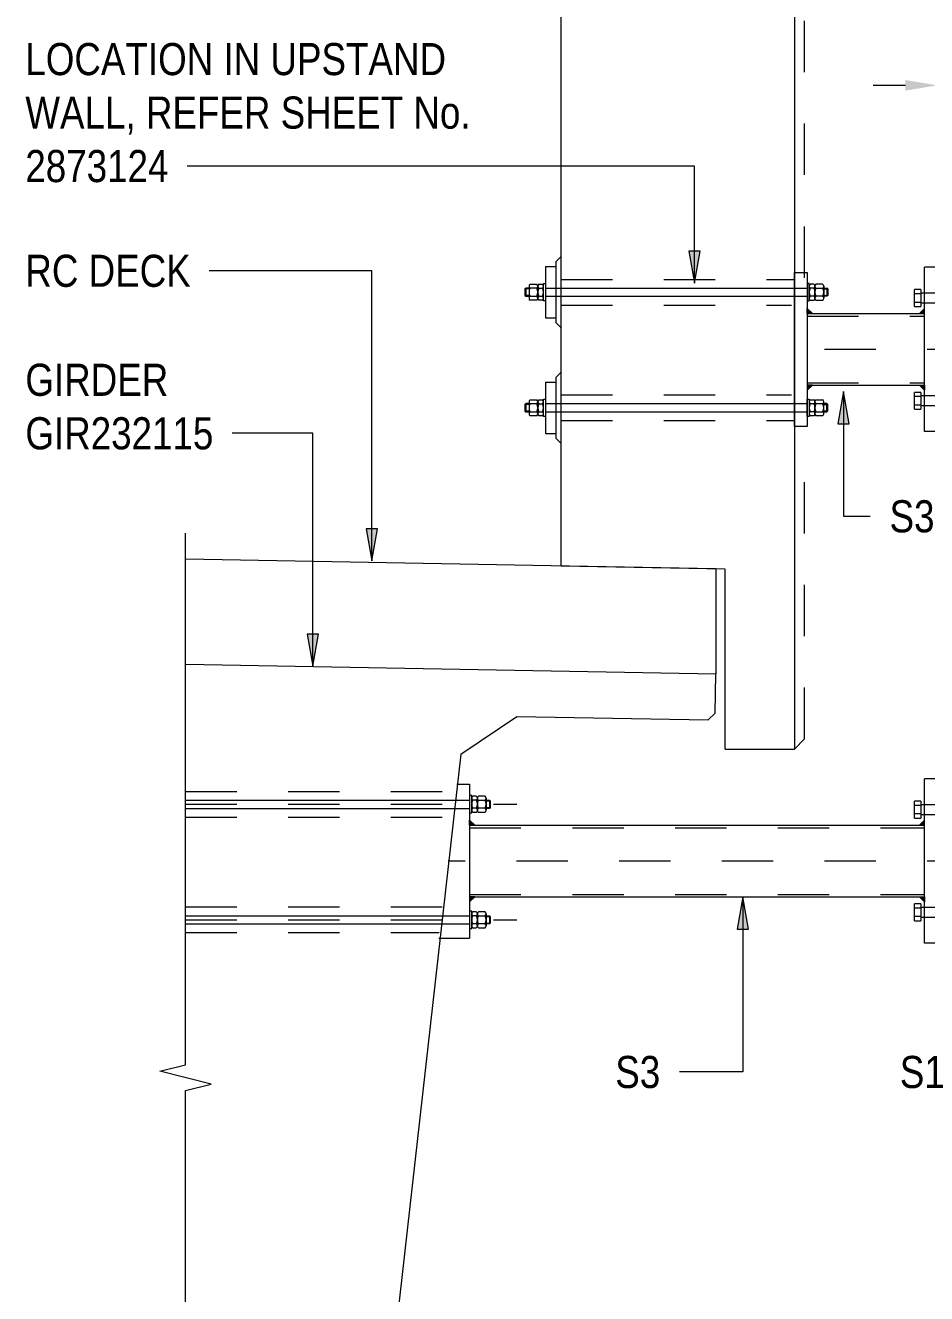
# Model space of a CAD drawing. Header units: metres. Extents: x -1109.9 to -1078.3, y 2.7 to 25.4.
# Drawn here: x -1109.89 to -1108.135, y 20.319 to 22.789 of the extents above; entities that cross this region are included whole.
import ezdxf

# ---------------------------------------------------------------- set-up
doc = ezdxf.new("R2010")
doc.units = ezdxf.units.M
doc.linetypes.add('JacobsCenter', pattern=[0.015, 0.009, -0.0015, 0.003, -0.0015])
doc.linetypes.add('JacobsDash', pattern=[0.0045, 0.003, -0.0015])
doc.layers.get('Defpoints').update_dxf_attribs({"color": 41})
for name, color, linetype, lineweight in [('A-ANNO-DIMS', 7, 'Continuous', 9), ('A-DETL', 7, 'Continuous', 13), ('A-DETL-GENF', 7, 'Continuous', 9), ('A-DETL-THIN', 7, 'Continuous', 9), ('G-ANNO-TEXT', 7, 'Continuous', 9), ('S-FSTN', 7, 'Continuous', 18)]:
    doc.layers.add(name, color=color, linetype=linetype, lineweight=lineweight)
doc.styles.add('Arial Narrow', font='ARIALN.TTF', dxfattribs={"height": 0.0625})
doc.dimstyles.new('Dimension_Standard_O__mm_', dxfattribs={"dimscale": 0.3048, "dimtxt": 0.063964, "dimasz": 0.205052, "dimexe": 0.19685, "dimexo": 0.123031, "dimgap": 0.123031, "dimtad": 1, "dimdec": 0, "dimlfac": 1000, "dimzin": 0, "dimdsep": 46, "dimtxsty": 'Arial Narrow', "dimsah": 1, "dimcen": 0.09, "dimaunit": 1, "dimadec": 4, "dimazin": 0, "dimtfac": 1, "dimtdec": 4, "dimtix": 1, "dimtmove": 0, "dimatfit": 3, "dimfxl": 1, "dimtvp": 1, "dimtfill": 1, "dimtolj": 1, "dimtzin": 0, "dimlwd": 18, "dimlwe": 18, "dimarcsym": 2})

# ---------------------------------------------------------------- blocks, each defined once
blk = doc.blocks.new('Column Base Plate-4 Hole - 25mm-6948208-DRG-2873202 - TRUSS TYPE T4')
at = {"layer": 'S-FSTN', "lineweight": 13}
for p, q in [((-1108.1391, 22.2373), (-1108.1391, 22.3178)), ((-1108.1141, 22.3178), (-1108.1391, 22.3178)), ((-1108.1141, 22.3178), (-1108.1141, 21.9978)), ((-1108.1391, 22.0879), (-1108.1391, 22.2276)), ((-1108.1391, 21.9978), (-1108.1391, 22.0782)), ((-1108.1141, 21.9978), (-1108.1391, 21.9978))]:
    blk.add_line(p, q, dxfattribs=at)
blk = doc.blocks.new('Column Base Plate-4 Hole - 25mm-V2-DRG-2873202 - TRUSS TYPE T4')
at = {"layer": 'S-FSTN', "lineweight": 13}
for p, q in [((-1108.1391, 21.2409), (-1108.1391, 21.3214)), ((-1108.1141, 21.3214), (-1108.1391, 21.3214)), ((-1108.1141, 21.3214), (-1108.1141, 21.0014)), ((-1108.1391, 21.0915), (-1108.1391, 21.2312)), ((-1108.1391, 21.0014), (-1108.1391, 21.0818)), ((-1108.1141, 21.0014), (-1108.1391, 21.0014))]:
    blk.add_line(p, q, dxfattribs=at)
blk = doc.blocks.new('Column Base Plate with Anchors_T2D - 25mm-8279529-DRG-2873202 - TRUSS TYPE T4')
at = {"layer": 'S-FSTN', "lineweight": 13}
for p, q in [((-1108.1141, 21.9978), (-1108.1141, 22.3178)), ((-1108.0891, 22.3178), (-1108.1141, 22.3178)), ((-1108.0891, 22.3178), (-1108.0891, 22.3043)), ((-1108.0891, 22.2943), (-1108.0891, 22.0212)), ((-1108.1591, 22.266), (-1108.1591, 22.2742)), ((-1108.1464, 22.2742), (-1108.1591, 22.2742)), ((-1108.1591, 22.2495), (-1108.1591, 22.266)), ((-1108.1464, 22.266), (-1108.1591, 22.266)), ((-1108.1464, 22.2742), (-1108.1464, 22.266)), ((-1108.1391, 22.2673), (-1108.1464, 22.2673)), ((-1108.1464, 22.266), (-1108.1464, 22.2495)), ((-1108.07, 22.2742), (-1108.089, 22.2742)), ((-1108.07, 22.266), (-1108.089, 22.266)), ((-1108.07, 22.2742), (-1108.07, 22.266)), ((-1108.0383, 22.2673), (-1108.07, 22.2673)), ((-1108.07, 22.266), (-1108.07, 22.2495)), ((-1108.0383, 22.2483), (-1108.0383, 22.2673)), ((-1108.1591, 22.2413), (-1108.1591, 22.2495)), ((-1108.1464, 22.2495), (-1108.1591, 22.2495)), ((-1108.1591, 22.2413), (-1108.1464, 22.2413)), ((-1108.1464, 22.2495), (-1108.1464, 22.2413)), ((-1108.1464, 22.2483), (-1108.1391, 22.2483)), ((-1108.089, 22.2495), (-1108.07, 22.2495)), ((-1108.07, 22.2413), (-1108.089, 22.2413)), ((-1108.07, 22.2495), (-1108.07, 22.2413)), ((-1108.07, 22.2483), (-1108.0383, 22.2483)), ((-1108.1591, 22.066), (-1108.1591, 22.0742)), ((-1108.1464, 22.0742), (-1108.1591, 22.0742)), ((-1108.1591, 22.0495), (-1108.1591, 22.066)), ((-1108.1464, 22.066), (-1108.1591, 22.066)), ((-1108.1464, 22.0742), (-1108.1464, 22.066)), ((-1108.1391, 22.0673), (-1108.1464, 22.0673)), ((-1108.1464, 22.066), (-1108.1464, 22.0495)), ((-1108.07, 22.0742), (-1108.089, 22.0742)), ((-1108.07, 22.066), (-1108.089, 22.066)), ((-1108.07, 22.0742), (-1108.07, 22.066)), ((-1108.0383, 22.0673), (-1108.07, 22.0673)), ((-1108.07, 22.066), (-1108.07, 22.0495)), ((-1108.0383, 22.0483), (-1108.0383, 22.0673)), ((-1108.1591, 22.0413), (-1108.1591, 22.0495)), ((-1108.1464, 22.0495), (-1108.1591, 22.0495)), ((-1108.1591, 22.0413), (-1108.1464, 22.0413)), ((-1108.1464, 22.0495), (-1108.1464, 22.0413)), ((-1108.1464, 22.0483), (-1108.1391, 22.0483)), ((-1108.089, 22.0495), (-1108.07, 22.0495)), ((-1108.07, 22.0413), (-1108.089, 22.0413)), ((-1108.07, 22.0495), (-1108.07, 22.0413)), ((-1108.07, 22.0483), (-1108.0383, 22.0483)), ((-1108.0891, 22.0112), (-1108.0891, 21.9978)), ((-1108.0891, 21.9978), (-1108.1141, 21.9978))]:
    blk.add_line(p, q, dxfattribs=at)
at = {"layer": 'S-FSTN', "linetype": 'JacobsDash', "lineweight": 13}
for p, q in [((-1108.1141, 22.2673), (-1108.139, 22.2673)), ((-1108.139, 22.2483), (-1108.1141, 22.2483)), ((-1108.1141, 22.0673), (-1108.139, 22.0673)), ((-1108.139, 22.0483), (-1108.1141, 22.0483))]:
    blk.add_line(p, q, dxfattribs=at)
blk = doc.blocks.new('Column Base Plate with Anchors_T2D - 25mm-V1-DRG-2873202 - TRUSS TYPE T4')
at = {"layer": 'S-FSTN', "lineweight": 13}
for p, q in [((-1108.1141, 21.0014), (-1108.1141, 21.3214)), ((-1108.0891, 21.3214), (-1108.1141, 21.3214)), ((-1108.0891, 21.3214), (-1108.0891, 21.3079)), ((-1108.0891, 21.2979), (-1108.0891, 21.0248)), ((-1108.1591, 21.2696), (-1108.1591, 21.2778)), ((-1108.1464, 21.2778), (-1108.1591, 21.2778)), ((-1108.1591, 21.2531), (-1108.1591, 21.2696)), ((-1108.1464, 21.2696), (-1108.1591, 21.2696)), ((-1108.1464, 21.2778), (-1108.1464, 21.2696)), ((-1108.1391, 21.2709), (-1108.1464, 21.2709)), ((-1108.1464, 21.2696), (-1108.1464, 21.2531)), ((-1108.07, 21.2778), (-1108.089, 21.2778)), ((-1108.07, 21.2696), (-1108.089, 21.2696)), ((-1108.07, 21.2778), (-1108.07, 21.2696)), ((-1108.0383, 21.2709), (-1108.07, 21.2709)), ((-1108.07, 21.2696), (-1108.07, 21.2531)), ((-1108.0383, 21.2519), (-1108.0383, 21.2709)), ((-1108.1591, 21.2449), (-1108.1591, 21.2531)), ((-1108.1464, 21.2531), (-1108.1591, 21.2531)), ((-1108.1591, 21.2449), (-1108.1464, 21.2449)), ((-1108.1464, 21.2531), (-1108.1464, 21.2449)), ((-1108.1464, 21.2519), (-1108.1391, 21.2519)), ((-1108.089, 21.2531), (-1108.07, 21.2531)), ((-1108.07, 21.2449), (-1108.089, 21.2449)), ((-1108.07, 21.2531), (-1108.07, 21.2449)), ((-1108.07, 21.2519), (-1108.0383, 21.2519)), ((-1108.1591, 21.0696), (-1108.1591, 21.0778)), ((-1108.1464, 21.0778), (-1108.1591, 21.0778)), ((-1108.1591, 21.0531), (-1108.1591, 21.0696)), ((-1108.1464, 21.0696), (-1108.1591, 21.0696)), ((-1108.1464, 21.0778), (-1108.1464, 21.0696)), ((-1108.1391, 21.0709), (-1108.1464, 21.0709)), ((-1108.1464, 21.0696), (-1108.1464, 21.0531)), ((-1108.07, 21.0778), (-1108.089, 21.0778)), ((-1108.07, 21.0696), (-1108.089, 21.0696)), ((-1108.07, 21.0778), (-1108.07, 21.0696)), ((-1108.0383, 21.0709), (-1108.07, 21.0709)), ((-1108.07, 21.0696), (-1108.07, 21.0531)), ((-1108.0383, 21.0519), (-1108.0383, 21.0709)), ((-1108.1591, 21.0449), (-1108.1591, 21.0531)), ((-1108.1464, 21.0531), (-1108.1591, 21.0531)), ((-1108.1591, 21.0449), (-1108.1464, 21.0449)), ((-1108.1464, 21.0531), (-1108.1464, 21.0449)), ((-1108.1464, 21.0519), (-1108.1391, 21.0519)), ((-1108.089, 21.0531), (-1108.07, 21.0531)), ((-1108.07, 21.0449), (-1108.089, 21.0449)), ((-1108.07, 21.0531), (-1108.07, 21.0449)), ((-1108.07, 21.0519), (-1108.0383, 21.0519)), ((-1108.0891, 21.0014), (-1108.1141, 21.0014)), ((-1108.0891, 21.0148), (-1108.0891, 21.0014))]:
    blk.add_line(p, q, dxfattribs=at)
at = {"layer": 'S-FSTN', "linetype": 'JacobsDash', "lineweight": 13}
for p, q in [((-1108.1141, 21.2709), (-1108.139, 21.2709)), ((-1108.139, 21.2519), (-1108.1141, 21.2519)), ((-1108.1141, 21.0709), (-1108.139, 21.0709)), ((-1108.139, 21.0519), (-1108.1141, 21.0519))]:
    blk.add_line(p, q, dxfattribs=at)
blk = doc.blocks.new('CS_DET_BreakLine_ViewScale - Std Break-7634236-DRG-2873202 - TRUSS TYPE T4')
at = {"layer": 'A-DETL-GENF'}
for p, q in [((-1109.5785, 20.7645), (-1109.5785, 21.7997)), ((-1109.6285, 20.752), (-1109.5785, 20.7645)), ((-1109.5285, 20.727), (-1109.6285, 20.752)), ((-1109.5785, 20.7145), (-1109.5285, 20.727)), ((-1109.5785, 19.6794), (-1109.5785, 20.7145))]:
    blk.add_line(p, q, dxfattribs=at)
blk = doc.blocks.new('DIMBLOCK9-DRG-2873202 - TRUSS TYPE T4')
at = {"layer": 'A-ANNO-DIMS', "color": 0, "lineweight": 18, "transparency": 16777216}
for p, q in [((-1108.1141, 22.3553), (-1108.1141, 22.7321)), ((-1108.0141, 22.1505), (-1108.0141, 22.7321)), ((-1108.1766, 22.6721), (-1108.2391, 22.6721)), ((-1108.1141, 22.6721), (-1108.0141, 22.6721)), ((-1107.9516, 22.6721), (-1107.8891, 22.6721))]:
    blk.add_line(p, q, dxfattribs=at)
at = {"layer": 'A-ANNO-DIMS', "color": 0, "transparency": 16777216}
for points in [[(-1108.1766, 22.6825), (-1108.1766, 22.6617), (-1108.1141, 22.6721)], [(-1107.9516, 22.6825), (-1107.9516, 22.6617), (-1108.0141, 22.6721)]]:
    blk.add_solid(points, dxfattribs=at)
at = {"layer": 'Defpoints', "color": 0, "transparency": 16777216}
for p in [(-1108.0141, 22.6721), (-1108.1141, 22.3178), (-1108.0141, 22.113)]:
    blk.add_point(p, dxfattribs=at)
at = {"layer": 'A-ANNO-DIMS', "color": 0, "lineweight": 18, "transparency": 16777216, "insert": (-1108.0641, 22.7415), "char_height": 0.0625, "width": 0.142549, "attachment_point": 5, "style": 'Arial Narrow', "bg_fill": 3, "box_fill_scale": 1.1, "bg_fill_color": 256, "bg_fill_true_color": 13158600, "bg_fill_transparency": 0}
blk.add_mtext('\\A1;100', dxfattribs=at)

msp = doc.modelspace()

# ---------------------------------------------------------------- hatches: boundary and pattern name
at = {"layer": 'A-DETL-GENF'}
for points in [[(-1108.3577, 22.2276), (-1108.3677, 22.2373), (-1108.3677, 22.2276)], [(-1108.1491, 22.2276), (-1108.1391, 22.2276), (-1108.1391, 22.2373)], [(-1108.3677, 22.0782), (-1108.3577, 22.0879), (-1108.3677, 22.0879)], [(-1108.1391, 22.0782), (-1108.1391, 22.0879), (-1108.1491, 22.0879), (-1108.1473, 22.0862)], [(-1109.0152, 21.2312), (-1109.0252, 21.2409), (-1109.0252, 21.2312)], [(-1108.1491, 21.2312), (-1108.1391, 21.2312), (-1108.1391, 21.2409)], [(-1109.0252, 21.0818), (-1109.0152, 21.0915), (-1109.0252, 21.0915)], [(-1108.1391, 21.0818), (-1108.1391, 21.0915), (-1108.1491, 21.0915), (-1108.1439, 21.0865)]]:
    msp.add_hatch(color=256, dxfattribs=at).paths.add_polyline_path(points)
at = {"layer": 'G-ANNO-TEXT'}
for points in [[(-1108.5875, 22.2869), (-1108.5764, 22.3494), (-1108.5985, 22.3494)], [(-1108.297, 22.0757), (-1108.308, 22.0132), (-1108.286, 22.0132)], [(-1109.2158, 21.7462), (-1109.2047, 21.8087), (-1109.2268, 21.8087)], [(-1109.3305, 21.5407), (-1109.3195, 21.6032), (-1109.3416, 21.6032)], [(-1108.4933, 21.0914), (-1108.5043, 21.0289), (-1108.4822, 21.0289)]]:
    msp.add_hatch(color=256, dxfattribs=at).paths.add_polyline_path(points)

# ---------------------------------------------------------------- linework, layer by layer
at = {"layer": 'A-DETL', "lineweight": 18}
for p, q in [((-1108.8469, 21.7359), (-1108.8469, 23.3761)), ((-1108.3927, 23.3768), (-1108.3927, 21.3796)), ((-1108.3927, 22.3078), (-1108.3677, 22.3078)), ((-1108.3927, 22.0078), (-1108.3927, 22.3078)), ((-1108.3677, 22.3078), (-1108.3677, 22.0078)), ((-1108.3677, 22.2276), (-1108.1391, 22.2276)), ((-1108.3677, 22.2276), (-1108.3677, 22.0879)), ((-1108.3677, 22.2265), (-1108.3677, 22.0868)), ((-1108.3677, 22.0879), (-1108.1391, 22.0879)), ((-1108.3677, 22.0078), (-1108.3927, 22.0078)), ((-1109.5785, 21.7497), (-1108.5459, 21.7311)), ((-1108.5278, 21.7296), (-1108.8469, 21.7359)), ((-1108.5459, 21.7311), (-1108.5459, 21.5261)), ((-1108.5278, 21.3796), (-1108.5278, 21.7296)), ((-1109.5785, 21.5447), (-1108.5459, 21.5261)), ((-1108.5473, 21.4491), (-1108.5459, 21.5261)), ((-1109.0425, 21.3693), (-1108.9335, 21.443)), ((-1108.9335, 21.443), (-1108.5606, 21.4363)), ((-1108.5606, 21.4363), (-1108.5473, 21.4491)), ((-1109.0425, 21.3693), (-1109.2271, 19.735)), ((-1108.5278, 21.3796), (-1108.3927, 21.3796)), ((-1109.0252, 21.2312), (-1108.1391, 21.2312)), ((-1109.0252, 21.2312), (-1109.0252, 21.0915)), ((-1109.0252, 21.0915), (-1108.1391, 21.0915))]:
    msp.add_line(p, q, dxfattribs=at)
at = {"layer": 'A-DETL', "color": 8, "linetype": 'JacobsDash', "lineweight": 9, "true_color": 0x808080}
for p, q in [((-1108.3728, 22.2975), (-1108.3728, 23.3568)), ((-1108.3728, 21.3995), (-1108.3728, 21.9975)), ((-1108.3927, 21.3796), (-1108.3728, 21.3995))]:
    msp.add_line(p, q, dxfattribs=at)
at = {"layer": 'A-DETL'}
for p, q in [((-1108.8575, 22.3283), (-1108.8465, 22.3392)), ((-1108.8775, 22.3192), (-1108.8775, 22.2192)), ((-1108.8575, 22.3283), (-1108.8575, 22.2102)), ((-1108.3677, 22.2276), (-1108.3677, 22.2373)), ((-1108.3677, 22.2373), (-1108.3577, 22.2276)), ((-1108.1391, 22.2373), (-1108.1491, 22.2276)), ((-1108.1391, 22.2276), (-1108.1391, 22.2373)), ((-1108.8575, 22.2102), (-1108.8465, 22.1992)), ((-1108.3577, 22.2276), (-1108.3677, 22.2276)), ((-1108.1491, 22.2276), (-1108.1391, 22.2276)), ((-1108.8575, 22.1033), (-1108.8465, 22.1142)), ((-1108.8775, 22.0942), (-1108.8775, 21.9942)), ((-1108.8575, 22.1033), (-1108.8575, 21.9852)), ((-1108.3577, 22.0879), (-1108.3677, 22.0879)), ((-1108.3677, 22.0879), (-1108.3677, 22.0782)), ((-1108.3677, 22.0782), (-1108.3577, 22.0879)), ((-1108.1491, 22.0879), (-1108.1391, 22.0879)), ((-1108.1391, 22.0782), (-1108.1491, 22.0879)), ((-1108.1391, 22.0879), (-1108.1391, 22.0782)), ((-1108.8575, 21.9852), (-1108.8469, 21.9746)), ((-1109.0502, 21.3114), (-1109.0252, 21.3114)), ((-1109.0252, 21.3114), (-1109.0252, 21.0114)), ((-1109.0252, 21.2312), (-1109.0252, 21.2409)), ((-1109.0252, 21.2409), (-1109.0152, 21.2312)), ((-1109.0152, 21.2312), (-1109.0252, 21.2312)), ((-1108.1391, 21.2409), (-1108.1491, 21.2312)), ((-1108.1491, 21.2312), (-1108.1391, 21.2312)), ((-1108.1391, 21.2312), (-1108.1391, 21.2409)), ((-1109.0152, 21.0915), (-1109.0252, 21.0915)), ((-1109.0252, 21.0915), (-1109.0252, 21.0818)), ((-1109.0252, 21.0818), (-1109.0152, 21.0915)), ((-1108.1491, 21.0915), (-1108.1391, 21.0915)), ((-1108.1391, 21.0818), (-1108.1491, 21.0915)), ((-1108.1391, 21.0915), (-1108.1391, 21.0818)), ((-1109.0852, 21.0114), (-1109.0252, 21.0114))]:
    msp.add_line(p, q, dxfattribs=at)
at = {"layer": 'A-DETL', "linetype": 'JacobsCenter'}
for p, q in [((-1108.8775, 22.3192), (-1108.8575, 22.3192)), ((-1108.8775, 22.2192), (-1108.8575, 22.2192)), ((-1107.234, 22.1578), (-1108.434, 22.1578)), ((-1108.8775, 22.0942), (-1108.8575, 22.0942)), ((-1108.8775, 21.9942), (-1108.8575, 21.9942)), ((-1109.5785, 21.272), (-1108.9331, 21.272)), ((-1107.2341, 21.1614), (-1109.0671, 21.1614)), ((-1109.5785, 21.047), (-1108.9331, 21.047))]:
    msp.add_line(p, q, dxfattribs=at)
at = {"layer": 'A-DETL', "linetype": 'JacobsDash', "lineweight": 9}
for p, q in [((-1108.8469, 22.2942), (-1108.3939, 22.2942)), ((-1108.8469, 22.2442), (-1108.3986, 22.2442)), ((-1108.8469, 22.0692), (-1108.3986, 22.0692)), ((-1108.8469, 22.0192), (-1108.3939, 22.0192)), ((-1109.5785, 21.297), (-1109.0514, 21.297)), ((-1109.5785, 21.247), (-1109.0561, 21.247)), ((-1109.5785, 21.072), (-1109.0788, 21.072)), ((-1109.5785, 21.022), (-1109.0846, 21.022))]:
    msp.add_line(p, q, dxfattribs=at)
at = {"layer": 'A-DETL', "lineweight": 9}
for p, q in [((-1108.8775, 22.2772), (-1108.3677, 22.2772)), ((-1108.8775, 22.2612), (-1108.3677, 22.2612)), ((-1108.8775, 22.0522), (-1108.3677, 22.0522)), ((-1108.8775, 22.0362), (-1108.3677, 22.0362)), ((-1109.5785, 21.28), (-1109.0252, 21.28)), ((-1109.5785, 21.264), (-1109.0252, 21.264)), ((-1109.5785, 21.055), (-1109.0252, 21.055)), ((-1109.5785, 21.039), (-1109.0252, 21.039))]:
    msp.add_line(p, q, dxfattribs=at)
at = {"layer": 'A-DETL', "linetype": 'JacobsDash', "lineweight": 18}
for p, q in [((-1108.3677, 22.2226), (-1108.1391, 22.2226)), ((-1108.3677, 22.0929), (-1108.1391, 22.0929)), ((-1109.0252, 21.2262), (-1108.1391, 21.2262)), ((-1109.0252, 21.0965), (-1108.1391, 21.0965))]:
    msp.add_line(p, q, dxfattribs=at)
at = {"layer": 'A-DETL-THIN'}
for p, q in [((-1108.9095, 22.2808), (-1108.9095, 22.2575)), ((-1108.9075, 22.2847), (-1108.8945, 22.2847)), ((-1108.8925, 22.2808), (-1108.8925, 22.2575)), ((-1108.8905, 22.2847), (-1108.8835, 22.2847)), ((-1108.8815, 22.2522), (-1108.8815, 22.2862)), ((-1108.8815, 22.2862), (-1108.8775, 22.2862)), ((-1108.8775, 22.2862), (-1108.8775, 22.2522)), ((-1108.3677, 22.2862), (-1108.3677, 22.2522)), ((-1108.3637, 22.2862), (-1108.3677, 22.2862)), ((-1108.3637, 22.2522), (-1108.3637, 22.2862)), ((-1108.3547, 22.2847), (-1108.3617, 22.2847)), ((-1108.3527, 22.2808), (-1108.3527, 22.2575)), ((-1108.3377, 22.2847), (-1108.3507, 22.2847)), ((-1108.3357, 22.2808), (-1108.3357, 22.2575)), ((-1108.9175, 22.2756), (-1108.9159, 22.2772)), ((-1108.9175, 22.2756), (-1108.9175, 22.2628)), ((-1108.9095, 22.2756), (-1108.9175, 22.2756)), ((-1108.9175, 22.2628), (-1108.9159, 22.2612)), ((-1108.9095, 22.2628), (-1108.9175, 22.2628)), ((-1108.9159, 22.2772), (-1108.9159, 22.2612)), ((-1108.9095, 22.2772), (-1108.9159, 22.2772)), ((-1108.9159, 22.2612), (-1108.9095, 22.2612)), ((-1108.8945, 22.277), (-1108.9075, 22.277)), ((-1108.9075, 22.2614), (-1108.8945, 22.2614)), ((-1108.8905, 22.277), (-1108.8835, 22.277)), ((-1108.8905, 22.2614), (-1108.8835, 22.2614)), ((-1108.3547, 22.277), (-1108.3617, 22.277)), ((-1108.3547, 22.2614), (-1108.3617, 22.2614)), ((-1108.3507, 22.2769), (-1108.3377, 22.2769)), ((-1108.3377, 22.2614), (-1108.3507, 22.2614)), ((-1108.3357, 22.2771), (-1108.3293, 22.2771)), ((-1108.3357, 22.2755), (-1108.3277, 22.2755)), ((-1108.3357, 22.2628), (-1108.3277, 22.2628)), ((-1108.3293, 22.2612), (-1108.3357, 22.2612)), ((-1108.3293, 22.2771), (-1108.3293, 22.2612)), ((-1108.3277, 22.2755), (-1108.3293, 22.2771)), ((-1108.3277, 22.2628), (-1108.3293, 22.2612)), ((-1108.3277, 22.2755), (-1108.3277, 22.2628)), ((-1108.8945, 22.2536), (-1108.9075, 22.2536)), ((-1108.8835, 22.2536), (-1108.8905, 22.2536)), ((-1108.8775, 22.2522), (-1108.8815, 22.2522)), ((-1108.3677, 22.2522), (-1108.3637, 22.2522)), ((-1108.3617, 22.2536), (-1108.3547, 22.2536)), ((-1108.3507, 22.2536), (-1108.3377, 22.2536)), ((-1108.9075, 22.0597), (-1108.8945, 22.0597)), ((-1108.8905, 22.0597), (-1108.8835, 22.0597)), ((-1108.8815, 22.0272), (-1108.8815, 22.0612)), ((-1108.8815, 22.0612), (-1108.8775, 22.0612)), ((-1108.8775, 22.0612), (-1108.8775, 22.0272)), ((-1108.3677, 22.0272), (-1108.3677, 22.0612)), ((-1108.3677, 22.0612), (-1108.3637, 22.0612)), ((-1108.3637, 22.0612), (-1108.3637, 22.0272)), ((-1108.3617, 22.0598), (-1108.3547, 22.0598)), ((-1108.3507, 22.0598), (-1108.3377, 22.0598)), ((-1108.9175, 22.0506), (-1108.9159, 22.0522)), ((-1108.9175, 22.0506), (-1108.9175, 22.0378)), ((-1108.9095, 22.0506), (-1108.9175, 22.0506)), ((-1108.9175, 22.0378), (-1108.9159, 22.0362)), ((-1108.9095, 22.0378), (-1108.9175, 22.0378)), ((-1108.9159, 22.0522), (-1108.9159, 22.0362)), ((-1108.9095, 22.0522), (-1108.9159, 22.0522)), ((-1108.9159, 22.0362), (-1108.9095, 22.0362)), ((-1108.9095, 22.0558), (-1108.9095, 22.0325)), ((-1108.8945, 22.052), (-1108.9075, 22.052)), ((-1108.9075, 22.0364), (-1108.8945, 22.0364)), ((-1108.8925, 22.0558), (-1108.8925, 22.0325)), ((-1108.8905, 22.052), (-1108.8835, 22.052)), ((-1108.8905, 22.0364), (-1108.8835, 22.0364)), ((-1108.3547, 22.052), (-1108.3617, 22.052)), ((-1108.3547, 22.0364), (-1108.3617, 22.0364)), ((-1108.3527, 22.0326), (-1108.3527, 22.0559)), ((-1108.3377, 22.052), (-1108.3507, 22.052)), ((-1108.3507, 22.0365), (-1108.3377, 22.0365)), ((-1108.3357, 22.0326), (-1108.3357, 22.0559)), ((-1108.3293, 22.0522), (-1108.3357, 22.0522)), ((-1108.3357, 22.0506), (-1108.3277, 22.0506)), ((-1108.3357, 22.0379), (-1108.3277, 22.0379)), ((-1108.3357, 22.0363), (-1108.3293, 22.0363)), ((-1108.3277, 22.0506), (-1108.3293, 22.0522)), ((-1108.3293, 22.0363), (-1108.3293, 22.0522)), ((-1108.3277, 22.0379), (-1108.3293, 22.0363)), ((-1108.3277, 22.0379), (-1108.3277, 22.0506)), ((-1108.8945, 22.0286), (-1108.9075, 22.0286)), ((-1108.8835, 22.0286), (-1108.8905, 22.0286)), ((-1108.8775, 22.0272), (-1108.8815, 22.0272)), ((-1108.3637, 22.0272), (-1108.3677, 22.0272)), ((-1108.3547, 22.0287), (-1108.3617, 22.0287)), ((-1108.3377, 22.0287), (-1108.3507, 22.0287)), ((-1109.0252, 21.289), (-1109.0252, 21.255)), ((-1109.0212, 21.289), (-1109.0252, 21.289)), ((-1109.0212, 21.255), (-1109.0212, 21.289)), ((-1109.0122, 21.2875), (-1109.0192, 21.2875)), ((-1109.0122, 21.2798), (-1109.0192, 21.2798)), ((-1109.0102, 21.2836), (-1109.0102, 21.2603)), ((-1108.9952, 21.2875), (-1109.0082, 21.2875)), ((-1109.0082, 21.2798), (-1108.9952, 21.2798)), ((-1108.9932, 21.2836), (-1108.9932, 21.2603)), ((-1108.9932, 21.28), (-1108.9868, 21.28)), ((-1108.9932, 21.2784), (-1108.9852, 21.2784)), ((-1108.9868, 21.28), (-1108.9868, 21.264)), ((-1108.9852, 21.2784), (-1108.9868, 21.28)), ((-1108.9852, 21.2784), (-1108.9852, 21.2656)), ((-1109.0252, 21.255), (-1109.0212, 21.255)), ((-1109.0122, 21.2643), (-1109.0192, 21.2643)), ((-1109.0192, 21.2565), (-1109.0122, 21.2565)), ((-1108.9952, 21.2642), (-1109.0082, 21.2642)), ((-1109.0082, 21.2565), (-1108.9952, 21.2565)), ((-1108.9932, 21.2656), (-1108.9852, 21.2656)), ((-1108.9868, 21.264), (-1108.9932, 21.264)), ((-1108.9852, 21.2656), (-1108.9868, 21.264)), ((-1109.0252, 21.064), (-1109.0252, 21.03)), ((-1109.0212, 21.064), (-1109.0252, 21.064)), ((-1109.0212, 21.03), (-1109.0212, 21.064)), ((-1109.0122, 21.0625), (-1109.0192, 21.0625)), ((-1109.0122, 21.0548), (-1109.0192, 21.0548)), ((-1109.0102, 21.0586), (-1109.0102, 21.0353)), ((-1108.9952, 21.0625), (-1109.0082, 21.0625)), ((-1109.0082, 21.0548), (-1108.9952, 21.0548)), ((-1108.9932, 21.0586), (-1108.9932, 21.0353)), ((-1108.9932, 21.055), (-1108.9868, 21.055)), ((-1108.9932, 21.0534), (-1108.9852, 21.0534)), ((-1108.9868, 21.055), (-1108.9868, 21.039)), ((-1108.9852, 21.0534), (-1108.9868, 21.055)), ((-1108.9852, 21.0534), (-1108.9852, 21.0406)), ((-1109.0252, 21.03), (-1109.0212, 21.03)), ((-1109.0122, 21.0393), (-1109.0192, 21.0393)), ((-1109.0192, 21.0315), (-1109.0122, 21.0315)), ((-1108.9952, 21.0392), (-1109.0082, 21.0392)), ((-1109.0082, 21.0315), (-1108.9952, 21.0315)), ((-1108.9932, 21.0406), (-1108.9852, 21.0406)), ((-1108.9868, 21.039), (-1108.9932, 21.039)), ((-1108.9852, 21.0406), (-1108.9868, 21.039))]:
    msp.add_line(p, q, dxfattribs=at)
for centre, radius, start, end in [((-1108.8977, 22.2692), 0.0162, 331.2476, 28.7524), ((-1108.8863, 22.2575), 0.0048, 305.7181, 54.2819), ((-1108.3475, 22.2692), 0.0162, 151.2476, 208.7524), ((-1108.3589, 22.2575), 0.0048, 125.7181, 234.2819), ((-1108.3589, 22.0559), 0.0048, 125.7181, 234.2819), ((-1108.8977, 22.0442), 0.0162, 331.2476, 28.7524), ((-1108.8863, 22.0325), 0.0048, 305.7181, 54.2819), ((-1108.3475, 22.0442), 0.0162, 151.2476, 208.7524), ((-1109.005, 21.272), 0.0162, 151.2476, 208.7524), ((-1109.0164, 21.2604), 0.0048, 125.7181, 234.2819), ((-1109.005, 21.047), 0.0162, 151.2476, 208.7524), ((-1109.0164, 21.0354), 0.0048, 125.7181, 234.2819)]:
    msp.add_arc(centre, radius, start, end, dxfattribs=at)
for centre, major_axis, start_param, end_param in [((-1108.9047, 22.2808), (0.0048, 0), 2.194195, 4.08899), ((-1108.8973, 22.2808), (0.0048, 0), 5.335788, 7.230583), ((-1108.8877, 22.2808), (0.0048, 0), 2.194195, 4.08899), ((-1108.8863, 22.2808), (0.0048, 0), 5.335788, 7.230583), ((-1108.3589, 22.2808), (0.0048, 0), 2.194195, 4.08899), ((-1108.3575, 22.2808), (0.0048, 0), 5.335788, 7.230583), ((-1108.3479, 22.2808), (0.0048, 0), 2.194195, 4.08899), ((-1108.3405, 22.2808), (0.0048, 0), 5.335788, 7.230583), ((-1108.8933, 22.2692), (0.0162, 0), 2.639768, 3.643417), ((-1108.9047, 22.2575), (0.0048, 0), 2.194195, 4.08899), ((-1108.9087, 22.2692), (0.0162, 0), 5.781361, 6.78501), ((-1108.8973, 22.2575), (0.0048, 0), 5.335788, 7.230583), ((-1108.8763, 22.2692), (0.0162, 0), 2.639768, 3.643417), ((-1108.8877, 22.2575), (0.0048, 0), 2.194195, 4.08899), ((-1108.3689, 22.2691), (0.0162, 0), 5.781361, 6.78501), ((-1108.3575, 22.2575), (0.0048, 0), 5.335788, 7.230583), ((-1108.3365, 22.2691), (0.0162, 0), 2.639768, 3.643417), ((-1108.3479, 22.2575), (0.0048, 0), 2.194195, 4.08899), ((-1108.3519, 22.2691), (0.0162, 0), 5.781361, 6.78501), ((-1108.3405, 22.2575), (0.0048, 0), 5.335788, 7.230583), ((-1108.9047, 22.0558), (0.0048, 0), 2.194195, 4.08899), ((-1108.8973, 22.0558), (0.0048, 0), 5.335788, 7.230583), ((-1108.8877, 22.0558), (0.0048, 0), 2.194195, 4.08899), ((-1108.8863, 22.0558), (0.0048, 0), 5.335788, 7.230583), ((-1108.3575, 22.0559), (0.0048, 0), 5.335788, 7.230583), ((-1108.3479, 22.0559), (0.0048, 0), 2.194195, 4.08899), ((-1108.3405, 22.0559), (0.0048, 0), 5.335788, 7.230583), ((-1108.8933, 22.0442), (0.0162, 0), 2.639768, 3.643417), ((-1108.9047, 22.0325), (0.0048, 0), 2.194195, 4.08899), ((-1108.9087, 22.0442), (0.0162, 0), 5.781361, 6.78501), ((-1108.8973, 22.0325), (0.0048, 0), 5.335788, 7.230583), ((-1108.8763, 22.0442), (0.0162, 0), 2.639768, 3.643417), ((-1108.8877, 22.0325), (0.0048, 0), 2.194195, 4.08899), ((-1108.3589, 22.0326), (0.0048, 0), 2.194195, 4.08899), ((-1108.3689, 22.0442), (0.0162, 0), 5.781361, 6.78501), ((-1108.3575, 22.0326), (0.0048, 0), 5.335788, 7.230583), ((-1108.3365, 22.0442), (0.0162, 0), 2.639768, 3.643417), ((-1108.3479, 22.0326), (0.0048, 0), 2.194195, 4.08899), ((-1108.3519, 22.0442), (0.0162, 0), 5.781361, 6.78501), ((-1108.3405, 22.0326), (0.0048, 0), 5.335788, 7.230583), ((-1109.0164, 21.2836), (0.0048, 0), 2.194195, 4.08899), ((-1109.015, 21.2836), (0.0048, 0), 5.335788, 7.230583), ((-1109.0264, 21.272), (0.0162, 0), 5.781361, 6.78501), ((-1108.994, 21.272), (0.0162, 0), 2.639768, 3.643417), ((-1109.0054, 21.2836), (0.0048, 0), 2.194195, 4.08899), ((-1108.998, 21.2836), (0.0048, 0), 5.335788, 7.230583), ((-1109.0094, 21.272), (0.0162, 0), 5.781361, 6.78501), ((-1109.015, 21.2603), (0.0048, 0), 5.335788, 7.230583), ((-1109.0054, 21.2603), (0.0048, 0), 2.194195, 4.08899), ((-1108.998, 21.2603), (0.0048, 0), 5.335788, 7.230583), ((-1109.0164, 21.0586), (0.0048, 0), 2.194195, 4.08899), ((-1109.015, 21.0586), (0.0048, 0), 5.335788, 7.230583), ((-1109.0264, 21.047), (0.0162, 0), 5.781361, 6.78501), ((-1108.994, 21.047), (0.0162, 0), 2.639768, 3.643417), ((-1109.0054, 21.0586), (0.0048, 0), 2.194195, 4.08899), ((-1108.998, 21.0586), (0.0048, 0), 5.335788, 7.230583), ((-1109.0094, 21.047), (0.0162, 0), 5.781361, 6.78501), ((-1109.015, 21.0353), (0.0048, 0), 5.335788, 7.230583), ((-1109.0054, 21.0353), (0.0048, 0), 2.194195, 4.08899), ((-1108.998, 21.0353), (0.0048, 0), 5.335788, 7.230583)]:
    msp.add_ellipse(centre, major_axis=major_axis, ratio=0.99666, start_param=start_param, end_param=end_param, dxfattribs=at)
at = {"layer": 'G-ANNO-TEXT'}
for p, q in [((-1108.9521, 22.5149), (-1109.5751, 22.5149)), ((-1108.5875, 22.5149), (-1108.9521, 22.5149)), ((-1108.5875, 22.2869), (-1108.5875, 22.5149)), ((-1108.5764, 22.3494), (-1108.5985, 22.3494)), ((-1108.5985, 22.3494), (-1108.5875, 22.2869)), ((-1108.5875, 22.2869), (-1108.5764, 22.3494)), ((-1109.4848, 22.3109), (-1109.5322, 22.3109)), ((-1109.2158, 22.3109), (-1109.4848, 22.3109)), ((-1109.2158, 21.7462), (-1109.2158, 22.3109)), ((-1108.297, 22.0757), (-1108.308, 22.0132)), ((-1108.286, 22.0132), (-1108.297, 22.0757)), ((-1108.297, 22.0757), (-1108.297, 21.8328)), ((-1108.308, 22.0132), (-1108.286, 22.0132)), ((-1109.4349, 21.9945), (-1109.4875, 21.9945)), ((-1109.3305, 21.9945), (-1109.4349, 21.9945)), ((-1109.3305, 21.5407), (-1109.3305, 21.9945)), ((-1108.297, 21.8328), (-1108.2449, 21.8328)), ((-1109.2047, 21.8087), (-1109.2268, 21.8087)), ((-1109.2268, 21.8087), (-1109.2158, 21.7462)), ((-1109.2158, 21.7462), (-1109.2047, 21.8087)), ((-1109.3195, 21.6032), (-1109.3416, 21.6032)), ((-1109.3416, 21.6032), (-1109.3305, 21.5407)), ((-1109.3305, 21.5407), (-1109.3195, 21.6032)), ((-1108.4933, 21.0914), (-1108.5043, 21.0289)), ((-1108.4822, 21.0289), (-1108.4933, 21.0914)), ((-1108.4933, 21.0914), (-1108.4933, 20.7506)), ((-1108.5043, 21.0289), (-1108.4822, 21.0289)), ((-1108.6148, 20.7506), (-1108.6164, 20.7506)), ((-1108.4933, 20.7506), (-1108.6148, 20.7506))]:
    msp.add_line(p, q, dxfattribs=at)

# ---------------------------------------------------------------- block references
at = {"layer": 'A-DETL-GENF'}
msp.add_blockref('CS_DET_BreakLine_ViewScale - Std Break-7634236-DRG-2873202 - TRUSS TYPE T4', (0, 0), dxfattribs=at)
at = {"layer": 'S-FSTN', "linetype": 'JacobsDash', "lineweight": 13}
for name in ['Column Base Plate with Anchors_T2D - 25mm-8279529-DRG-2873202 - TRUSS TYPE T4', 'Column Base Plate with Anchors_T2D - 25mm-V1-DRG-2873202 - TRUSS TYPE T4']:
    msp.add_blockref(name, (0, 0), dxfattribs=at)
at = {"layer": 'S-FSTN', "lineweight": 13}
for name in ['Column Base Plate-4 Hole - 25mm-6948208-DRG-2873202 - TRUSS TYPE T4', 'Column Base Plate-4 Hole - 25mm-V2-DRG-2873202 - TRUSS TYPE T4']:
    msp.add_blockref(name, (0, 0), dxfattribs=at)

# ---------------------------------------------------------------- texts
at = {"layer": 'G-ANNO-TEXT', "char_height": 0.0625, "attachment_point": 1, "style": 'Arial Narrow', "bg_fill": 3, "box_fill_scale": 1, "bg_fill_color": 256, "bg_fill_true_color": 13158600, "bg_fill_transparency": 0}
for s, insert in [('LOCATION IN UPSTAND ', (-1109.8905, 22.7545)), ('WALL, REFER SHEET No. ', (-1109.8905, 22.6503)), ('2873124', (-1109.8905, 22.5462)), ('RC DECK', (-1109.8905, 22.3422)), ('GIRDER ', (-1109.8905, 22.1299)), ('GIR232115', (-1109.8905, 22.0257)), ('S3', (-1108.2074, 21.864))]:
    msp.add_mtext(s, dxfattribs=dict(at, insert=insert))
at = {"layer": 'G-ANNO-TEXT', "char_height": 0.0625, "attachment_point": 1, "style": 'Arial Narrow', "bg_fill": 3, "box_fill_scale": 1, "bg_fill_color": 256, "bg_fill_transparency": 0}
for s, insert in [('S3', (-1108.7416, 20.7818)), ('S1', (-1108.1874, 20.7818))]:
    msp.add_mtext(s, dxfattribs=dict(at, insert=insert))

# ---------------------------------------------------------------- next in the draw order: dimensions: what is measured, and where the dimension line sits
at = {"layer": 'A-ANNO-DIMS', "lineweight": 18}
dim = msp.add_linear_dim(base=(-1108.0141, 22.6721), p1=(-1108.1141, 22.3178), p2=(-1108.0141, 22.113), dimstyle='Dimension_Standard_O__mm_', override={"dimpost": '<>', "dimfxl": 0.227874}, dxfattribs=at)
dim.commit()
dim.dimension.update_dxf_attribs({"geometry": 'DIMBLOCK9-DRG-2873202 - TRUSS TYPE T4', "text_midpoint": (-1108.0641, 22.7415)})

doc.saveas('drawing.dxf')
